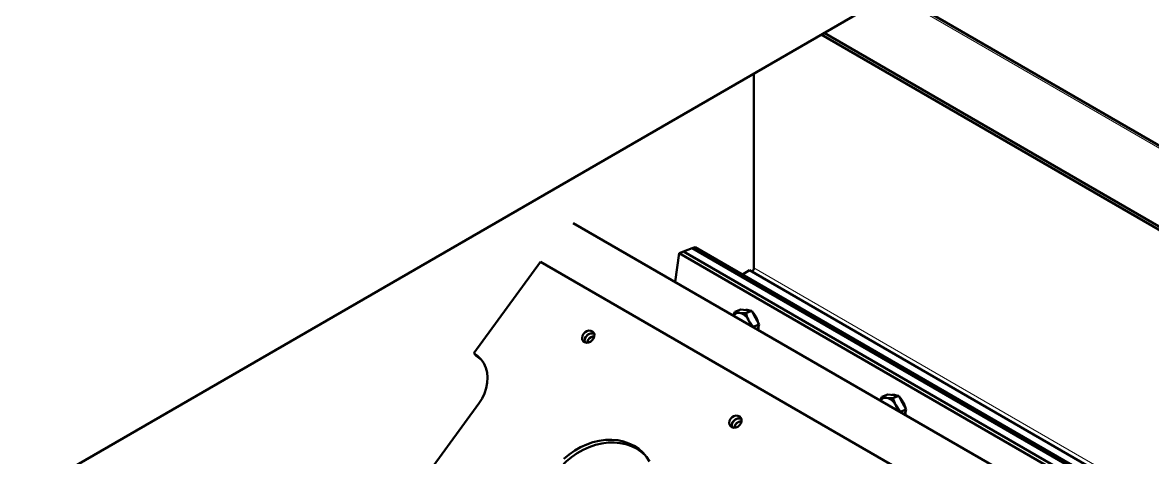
# Paper-space layout 'Лист2' of a CAD drawing. Header units: millimetres. Extents: x 0 to 420, y 0 to 297.
# Drawn here: x 83.8 to 138.1, y 200.5 to 221.4 of the extents above; entities that cross this region are included whole.
import ezdxf

# ---------------------------------------------------------------- set-up
doc = ezdxf.new("R2010")
doc.units = ezdxf.units.MM

psp = doc.layouts.new('Лист2')

# ---------------------------------------------------------------- linework, layer by layer
at = {"color": 7, "linetype": 'Continuous', "lineweight": 50}
for p, q in [((75.246, 193.738), (124.743, 222.312)), ((168.441, 198.211), (127.078, 222.089)), ((122.206, 220.847), (164.929, 196.184)), ((122.347, 220.929), (165.071, 196.265)), ((118.967, 218.978), (118.967, 209.652)), ((110.285, 211.801), (151.134, 188.22)), ((115.376, 210.357), (115.182, 208.974)), ((115.585, 210.435), (115.376, 210.357)), ((152.429, 188.967), (115.376, 210.357)), ((116.003, 210.592), (115.585, 210.435)), ((152.601, 189.067), (115.585, 210.435)), ((116.142, 210.644), (116.003, 210.592)), ((152.945, 189.265), (116.003, 210.592)), ((116.142, 210.644), (153.06, 189.332)), ((108.707, 209.938), (105.5, 205.547)), ((148.731, 186.833), (108.707, 209.938)), ((118.414, 209.332), (118.755, 209.529)), ((118.755, 209.529), (153.401, 189.529)), ((118.052, 207.538), (117.973, 207.363)), ((118.339, 207.645), (118.052, 207.538)), ((118.582, 207.475), (118.276, 207.491)), ((118.339, 207.645), (118.604, 207.613)), ((118.869, 207.582), (118.582, 207.475)), ((118.604, 207.613), (118.869, 207.582)), ((118.869, 207.582), (119.042, 207.253)), ((118.929, 206.818), (118.715, 207.131)), ((119.042, 207.253), (119.216, 206.925)), ((119.216, 206.925), (118.929, 206.818)), ((119.216, 206.925), (119.143, 206.688)), ((105.5, 205.547), (105.62, 205.414)), ((103.415, 199.94), (105.748, 203.134)), ((125.123, 203.456), (125.044, 203.281)), ((125.41, 203.563), (125.123, 203.456)), ((125.653, 203.393), (125.347, 203.409)), ((125.41, 203.563), (125.675, 203.531)), ((125.94, 203.5), (125.653, 203.393)), ((125.675, 203.531), (125.94, 203.5)), ((125.94, 203.5), (126.113, 203.171)), ((126.113, 203.171), (126.287, 202.843)), ((126, 202.736), (125.786, 203.049)), ((126.287, 202.843), (126, 202.736)), ((126.287, 202.843), (126.214, 202.606))]:
    psp.add_line(p, q, dxfattribs=at)
at = {"color": 8, "linetype": 'Continuous', "lineweight": 18}
for p, q in [((126.995, 222.001), (168.323, 198.143)), ((153.613, 189.651), (118.967, 209.652))]:
    psp.add_line(p, q, dxfattribs=at)
at = {"color": 7, "linetype": 'Continuous', "lineweight": 50, "flags": 128}
for points in [[(110.776, 206.474), (110.727, 206.382), (110.708, 206.286), (110.721, 206.197), (110.766, 206.122), (110.836, 206.072), (110.925, 206.05), (111.022, 206.06), (111.118, 206.101), (111.201, 206.168), (111.264, 206.253), (111.298, 206.348), (111.301, 206.442), (111.272, 206.525), (111.214, 206.589), (111.133, 206.625), (111.039, 206.631), (110.941, 206.605), (110.85, 206.551), (110.776, 206.474)], [(111.016, 206.208), (110.967, 206.117), (110.95, 206.05)], [(105.748, 203.134), (105.899, 203.369), (106.019, 203.617), (106.104, 203.871), (106.154, 204.127), (106.166, 204.379), (106.141, 204.622), (106.079, 204.852), (105.982, 205.064), (105.851, 205.252), (105.689, 205.415), (105.5, 205.547)], [(105.62, 205.414), (105.809, 205.282), (105.875, 205.222)], [(117.847, 202.392), (117.798, 202.3), (117.779, 202.204), (117.793, 202.114), (117.837, 202.04), (117.907, 201.99), (117.996, 201.968), (118.093, 201.978), (118.189, 202.019), (118.272, 202.086), (118.335, 202.171), (118.369, 202.266), (118.372, 202.36), (118.343, 202.443), (118.285, 202.507), (118.204, 202.543), (118.11, 202.549), (118.012, 202.523), (117.921, 202.469), (117.847, 202.392)], [(118.087, 202.126), (118.038, 202.035), (118.021, 201.968)], [(109.029, 199.019), (109.158, 199.309), (109.317, 199.589), (109.503, 199.857), (109.714, 200.109), (109.948, 200.343), (110.202, 200.555), (110.472, 200.742), (110.756, 200.904), (111.05, 201.037), (111.351, 201.14), (111.654, 201.212), (111.956, 201.251), (112.253, 201.258), (112.543, 201.233), (112.82, 201.175), (113.083, 201.085), (113.327, 200.965), (113.55, 200.815), (113.742, 200.645)], [(113.946, 200.345), (113.802, 200.57), (113.629, 200.772), (113.43, 200.948), (113.207, 201.098), (112.963, 201.218), (112.701, 201.308), (112.423, 201.366), (112.134, 201.391), (111.836, 201.384), (111.534, 201.344), (111.231, 201.273), (110.93, 201.17), (110.636, 201.037), (110.353, 200.875), (110.082, 200.687), (109.828, 200.475)]]:
    psp.add_lwpolyline(points, dxfattribs=at)
at = {"color": 7, "linetype": 'Continuous', "lineweight": 50}
for centre, radius, start, end in [((118.658, 209.666), 0.309, 316.8701, 357.3025), ((118.239, 207.185), 0.308, 82.9828, 146.0033), ((118.138, 206.875), 0.631, 23.9192, 77.3353), ((118.609, 207.276), 0.355, 63.6512, 102.7373), ((118.296, 206.844), 0.897, 9.5984, 46.8792), ((117.863, 206.681), 0.964, 12.1022, 27.8538), ((111.184, 206.144), 0.352, 72.0309, 192.1431), ((111.184, 206.154), 0.343, 71.5043, 146.9766), ((118.496, 206.837), 0.698, 346.1268, 1.3023), ((111.137, 206.149), 0.308, 141.4996, 194.8477), ((111.32, 205.993), 0.374, 92.898, 171.276), ((111.322, 205.994), 0.373, 93.122, 145.0177), ((125.31, 203.103), 0.308, 82.9828, 146.0033), ((125.209, 202.793), 0.631, 23.9192, 77.3353), ((125.68, 203.194), 0.355, 63.6512, 102.7373), ((125.367, 202.762), 0.897, 9.5984, 46.8792), ((124.934, 202.599), 0.964, 12.1022, 27.8538), ((125.567, 202.755), 0.698, 346.1268, 1.3023), ((118.208, 202.067), 0.308, 141.4996, 194.8477), ((118.255, 202.062), 0.352, 72.0309, 192.1431), ((118.255, 202.072), 0.343, 71.5043, 146.9766), ((118.391, 201.911), 0.374, 92.898, 171.276), ((118.393, 201.912), 0.373, 93.122, 145.0177)]:
    psp.add_arc(centre, radius, start, end, dxfattribs=at)
for points in [[(118.276, 207.491), (118.27, 207.492), (118.181, 207.503), (118.114, 207.521), (118.052, 207.538)], [(118.715, 207.131), (118.711, 207.139), (118.653, 207.25), (118.616, 207.366), (118.582, 207.475)], [(125.347, 203.409), (125.341, 203.41), (125.252, 203.421), (125.185, 203.439), (125.123, 203.456)], [(125.786, 203.049), (125.782, 203.057), (125.724, 203.168), (125.687, 203.284), (125.653, 203.393)]]:
    psp.add_open_spline(points, degree=3, knots=[0, 0, 0, 0, 0.070215, 1, 1, 1, 1], dxfattribs=at)

doc.saveas('drawing.dxf')
